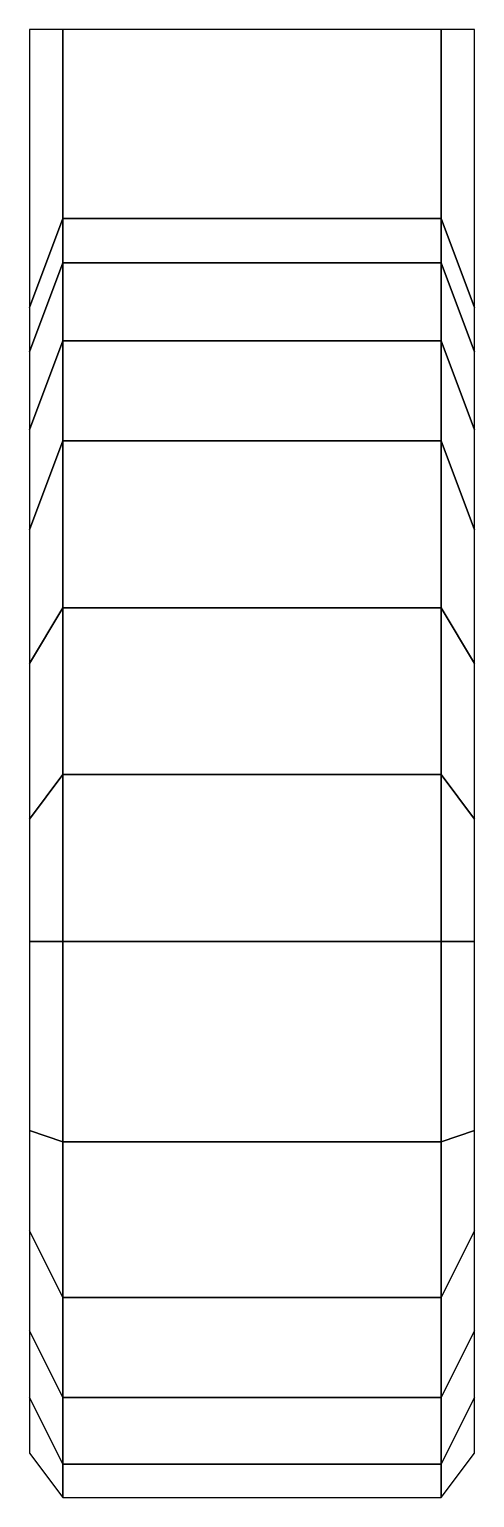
# Model space of a CAD drawing. Extents: x -1.01 to 1.01, y -2.47 to -1.15.
# Drawn here: x -1.01 to -0.61, y -2.47 to -1.15 of the extents above.
import ezdxf

# ---------------------------------------------------------------- set-up
doc = ezdxf.new("R2010")
doc.units = 0
doc.layers.add('FENDERS', color=6, linetype='CONTINUOUS')

msp = doc.modelspace()

# ---------------------------------------------------------------- linework, layer by layer
at = {"layer": 'FENDERS'}
for points in [[(-1.01, -1.15, 0.5), (-1.01, -1.4, 0.48), (-0.98, -1.32, 0.54), (-0.98, -1.15, 0.54)], [(-0.98, -1.15, 0.54), (-0.98, -1.32, 0.54), (-0.64, -1.32, 0.54), (-0.64, -1.15, 0.54)], [(-0.64, -1.15, 0.54), (-0.64, -1.32, 0.54), (-0.61, -1.4, 0.48), (-0.61, -1.15, 0.5)], [(-1.01, -1.4, 0.58), (-1.01, -1.44, 0.73), (-0.98, -1.36, 0.74), (-0.98, -1.32, 0.61)], [(-1.01, -1.4, 0.48), (-1.01, -1.4, 0.58), (-0.98, -1.32, 0.61), (-0.98, -1.32, 0.54)], [(-0.98, -1.32, 0.61), (-0.98, -1.36, 0.74), (-0.64, -1.36, 0.74), (-0.64, -1.32, 0.61)], [(-0.98, -1.32, 0.54), (-0.98, -1.32, 0.61), (-0.64, -1.32, 0.61), (-0.64, -1.32, 0.54)], [(-0.64, -1.32, 0.61), (-0.64, -1.36, 0.74), (-0.61, -1.44, 0.73), (-0.61, -1.4, 0.58)], [(-0.64, -1.32, 0.54), (-0.64, -1.32, 0.61), (-0.61, -1.4, 0.58), (-0.61, -1.4, 0.48)], [(-1.01, -1.44, 0.73), (-1.01, -1.51, 0.83), (-0.98, -1.43, 0.87), (-0.98, -1.36, 0.74)], [(-0.98, -1.36, 0.74), (-0.98, -1.43, 0.87), (-0.64, -1.43, 0.87), (-0.64, -1.36, 0.74)], [(-0.64, -1.36, 0.74), (-0.64, -1.43, 0.87), (-0.61, -1.51, 0.83), (-0.61, -1.44, 0.73)], [(-1.01, -1.51, 0.83), (-1.01, -1.6, 0.94), (-0.98, -1.52, 1), (-0.98, -1.43, 0.87)], [(-0.98, -1.43, 0.87), (-0.98, -1.52, 1), (-0.64, -1.52, 1), (-0.64, -1.43, 0.87)], [(-0.64, -1.43, 0.87), (-0.64, -1.52, 1), (-0.61, -1.6, 0.94), (-0.61, -1.51, 0.83)], [(-1.01, -1.6, 0.94), (-1.01, -1.72, 1.05), (-0.98, -1.67, 1.11), (-0.98, -1.52, 1)], [(-0.98, -1.52, 1), (-0.98, -1.67, 1.11), (-0.64, -1.67, 1.11), (-0.64, -1.52, 1)], [(-0.64, -1.52, 1), (-0.64, -1.67, 1.11), (-0.61, -1.72, 1.05), (-0.61, -1.6, 0.94)], [(-1.01, -1.72, 1.05), (-1.01, -1.86, 1.11), (-0.98, -1.82, 1.17), (-0.98, -1.67, 1.11)], [(-0.98, -1.67, 1.11), (-0.98, -1.82, 1.17), (-0.64, -1.82, 1.17), (-0.64, -1.67, 1.11)], [(-0.64, -1.67, 1.11), (-0.64, -1.82, 1.17), (-0.61, -1.86, 1.11), (-0.61, -1.72, 1.05)], [(-1.01, -1.86, 1.11), (-1.01, -1.97, 1.11), (-0.98, -1.97, 1.17), (-0.98, -1.82, 1.17)], [(-0.98, -1.82, 1.17), (-0.98, -1.97, 1.17), (-0.64, -1.97, 1.17), (-0.64, -1.82, 1.17)], [(-0.64, -1.82, 1.17), (-0.64, -1.97, 1.17), (-0.61, -1.97, 1.11), (-0.61, -1.86, 1.11)], [(-1.01, -1.97, 1.11), (-1.01, -2.14, 1.05), (-0.98, -2.15, 1.11), (-0.98, -1.97, 1.17)], [(-0.98, -1.97, 1.17), (-0.98, -2.15, 1.11), (-0.64, -2.15, 1.11), (-0.64, -1.97, 1.17)], [(-0.64, -1.97, 1.17), (-0.64, -2.15, 1.11), (-0.61, -2.14, 1.05), (-0.61, -1.97, 1.11)], [(-1.01, -2.14, 1.05), (-1.01, -2.23, 0.99), (-0.98, -2.29, 1.01), (-0.98, -2.15, 1.11)], [(-0.98, -2.15, 1.11), (-0.98, -2.29, 1.01), (-0.64, -2.29, 1.01), (-0.64, -2.15, 1.11)], [(-0.64, -2.15, 1.11), (-0.64, -2.29, 1.01), (-0.61, -2.23, 0.99), (-0.61, -2.14, 1.05)], [(-1.01, -2.23, 0.99), (-1.01, -2.32, 0.88), (-0.98, -2.38, 0.9), (-0.98, -2.29, 1.01)], [(-0.64, -2.29, 1.01), (-0.64, -2.38, 0.9), (-0.61, -2.32, 0.88), (-0.61, -2.23, 0.99)], [(-0.98, -2.29, 1.01), (-0.98, -2.38, 0.9), (-0.64, -2.38, 0.9), (-0.64, -2.29, 1.01)], [(-1.01, -2.32, 0.88), (-1.01, -2.38, 0.77), (-0.98, -2.44, 0.79), (-0.98, -2.38, 0.9)], [(-0.64, -2.38, 0.9), (-0.64, -2.44, 0.79), (-0.61, -2.38, 0.77), (-0.61, -2.32, 0.88)], [(-1.01, -2.38, 0.77), (-1.01, -2.43, 0.66), (-0.98, -2.47, 0.66), (-0.98, -2.44, 0.79)], [(-0.98, -2.38, 0.9), (-0.98, -2.44, 0.79), (-0.64, -2.44, 0.79), (-0.64, -2.38, 0.9)], [(-0.64, -2.44, 0.79), (-0.64, -2.47, 0.66), (-0.61, -2.43, 0.66), (-0.61, -2.38, 0.77)], [(-0.98, -2.44, 0.79), (-0.98, -2.47, 0.66), (-0.64, -2.47, 0.66), (-0.64, -2.44, 0.79)]]:
    msp.add_3dface(points, dxfattribs=at)

doc.saveas('drawing.dxf')
